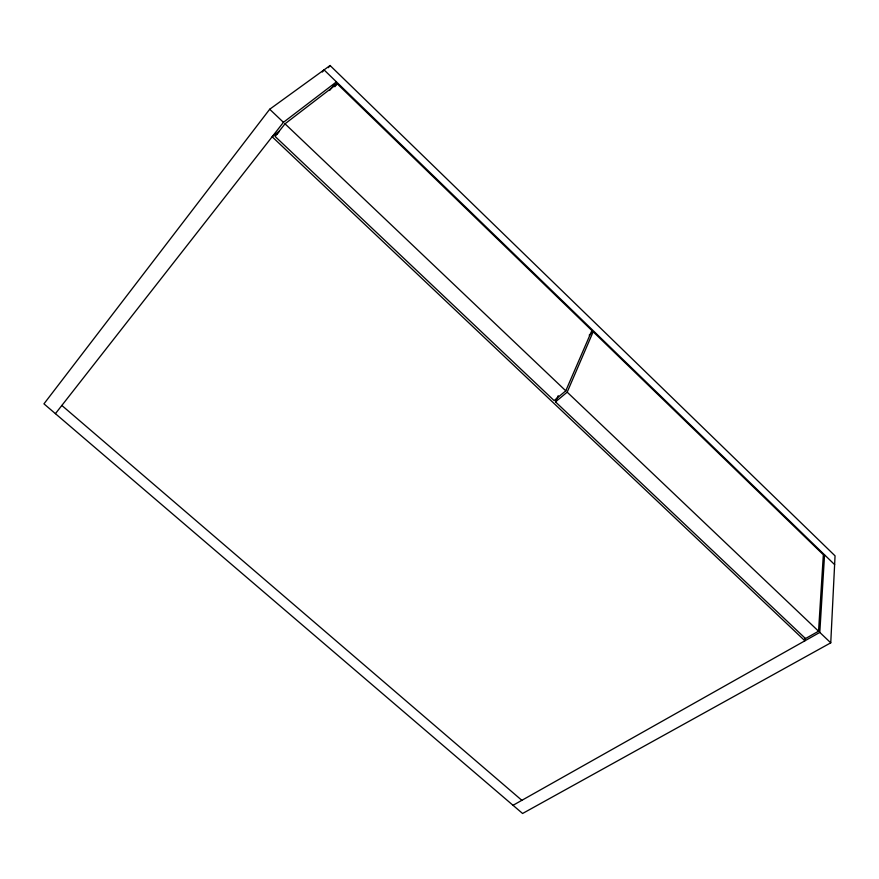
<?xml version="1.0" encoding="UTF-8"?>
<svg xmlns="http://www.w3.org/2000/svg" width="879" height="879" viewBox="0 0 879 879"><rect width="100%" height="100%" fill="white"/><g stroke="black" fill="none" stroke-linecap="round" stroke-linejoin="round"><path stroke-width="1.32" d="M830.754 642.824L835.05 555.847L330.075 65.518L269.699 109.249L43.95 403.846L522.587 813.482L830.754 642.824L819.799 632.408L824.557 554.847M558.22 395.682L555.495 401.879L805.505 638.572L818.547 631.21L823.337 554.726L593.171 331.757L589.205 335.163M805.109 638.231L804.911 640.791L272.149 136.75L279.269 131.246L276.742 134.487M555.495 401.879L567.175 392.155L593.171 331.757M565.779 390.825L591.897 330.526L337.184 83.769L285.016 123.818L275.105 136.443L554.1 400.56L565.779 390.825L285.016 123.818M322.373 72.034L324.054 69.88L834.621 564.604M55.421 413.657L283.445 122.324L336.448 81.879L329.614 90.46M328.383 67.672L330.075 65.518M334.822 86.735L337.184 83.769M513.039 805.296L819.799 632.408M61.849 405.45L521.862 800.329M269.699 109.249L283.445 122.324M567.175 392.155L818.547 631.21"/></g></svg>
